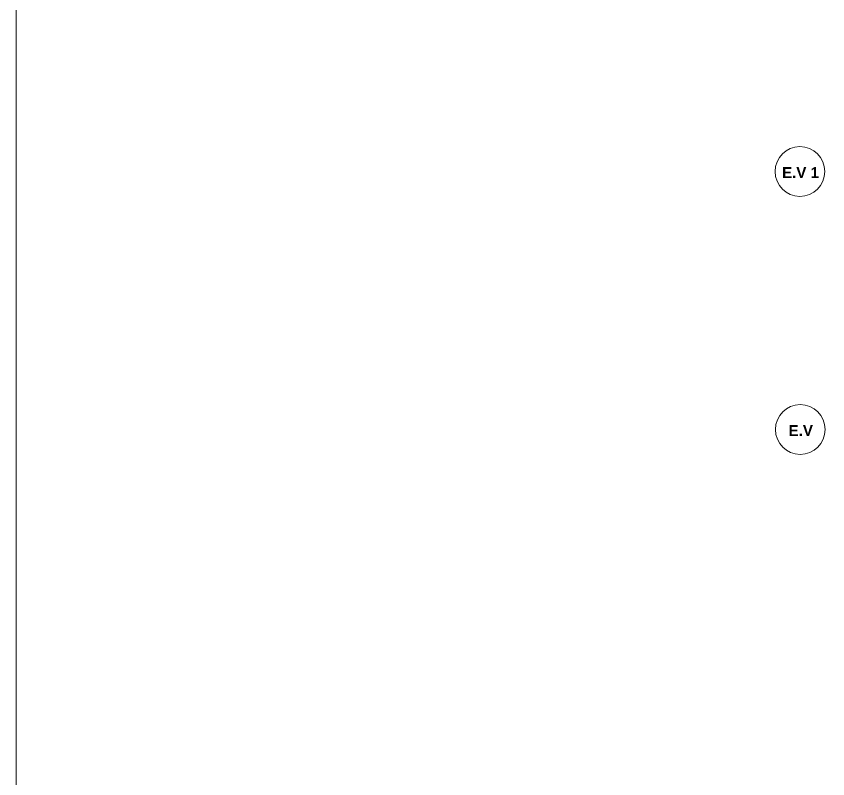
# Model space of a CAD drawing. Header units: millimetres. Extents: x 1464389 to 1998638, y -29162 to 256806.
# Drawn here: x 1871258 to 1878770, y 199178 to 206235 of the extents above; entities that cross this region are included whole.
import ezdxf

# ---------------------------------------------------------------- set-up
doc = ezdxf.new("R2010")
doc.units = ezdxf.units.MM
doc.header["$LTSCALE"] = 15
doc.layers.get('0').update_dxf_attribs({"lineweight": 5})
doc.layers.add('A-TEXT', color=4, linetype='Continuous')
doc.styles.add('ARIAL', font='arial.ttf')

# ---------------------------------------------------------------- blocks, each defined once
blk = doc.blocks.new('LEGEND TERRACE')
for centre in [(1148934.1, -155355.4), (1148936.9, -157743)]:
    blk.add_circle(centre, 230)
at = {"layer": 'A-TEXT', "ltscale": 0.25, "char_height": 100, "attachment_point": 1, "style": 'ARIAL'}
for s, insert in [('\\pxqc;{\\fArial|b1|i0|c0|p34;E.V 1}', (1148287.5, -155315.1)), ('\\pxqc;{\\fArial|b1|i0|c0|p34;E.V}', (1148290.3, -157702.7))]:
    blk.add_mtext_dynamic_manual_height_columns(s, width=1302.77, gutter_width=250, heights=[0], dxfattribs=dict(at, insert=insert))

msp = doc.modelspace()

# ---------------------------------------------------------------- block references
msp.add_blockref('LEGEND TERRACE', (729578.8, 360153.5))

# ---------------------------------------------------------------- next in the draw order: linework, layer by layer
at = {"ltscale": 0.25}
msp.add_lwpolyline([(1871257.5, 231643.1), (1934947.7, 231643.1), (1934947.7, 114142.5), (1871257.5, 114142.5)], close=True, dxfattribs=at)

doc.saveas('drawing.dxf')
